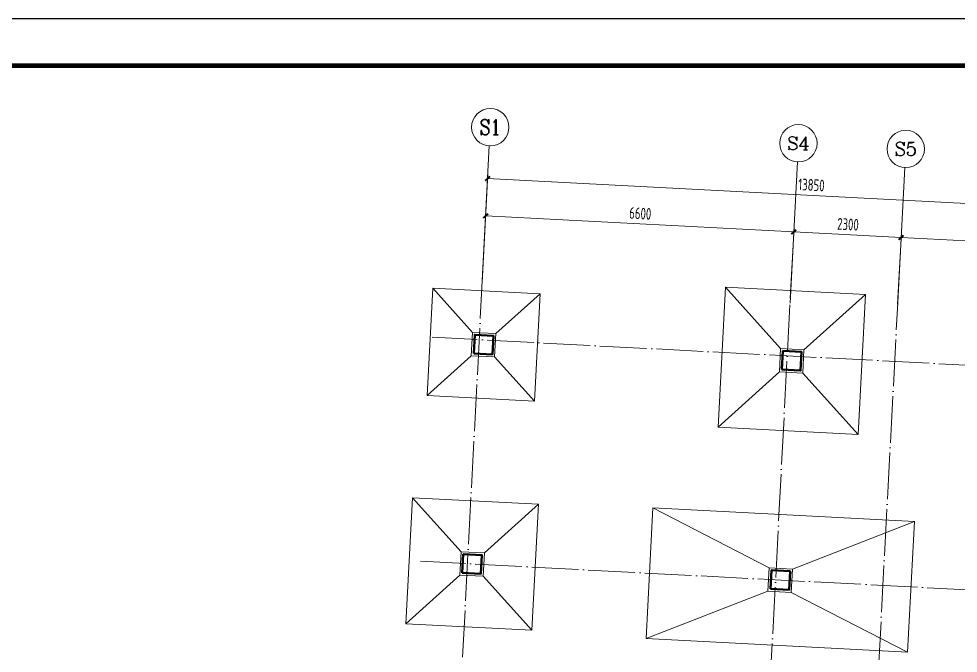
# Model space of a CAD drawing. Extents: x 5874492 to 7194610, y -939842 to -279257.
# Drawn here: x 6126449 to 6146546, y -477888 to -464314 of the extents above; entities that cross this region are included whole.
import ezdxf
from ezdxf.enums import TextEntityAlignment as Align

# ---------------------------------------------------------------- set-up
doc = ezdxf.new("R2010")
doc.units = 0
doc.header["$LTSCALE"] = 1000
doc.linetypes.add('DOTE', pattern=[2.42, 2, -0.2, 0.02, -0.2])
for name, color, linetype, lineweight in [('A-墙体', 140, 'Continuous', 50), ('A-标注-轴号', 3, 'Continuous', 15), ('A-标注-轴号文字', 7, 'Continuous', 15), ('A-轴线-塔楼', 1, 'DOTE', 9), ('S-基础-BASE-CON', 2, 'Continuous', 20), ('S-轴网-轴号', 3, 'Continuous', 20), ('S-轴网-轴线', 1, 'DOTE', 9)]:
    doc.layers.add(name, color=color, linetype=linetype, lineweight=lineweight)
doc.layers.add('Y-云图图框', color=7, linetype='Continuous')
doc.styles.add('_TCH_AXIS', font='COMPLEX.shx', dxfattribs={"bigfont": 'hztxt.shx'})
doc.styles.add('_YT_Name', font='', dxfattribs={"width": 0.8})
doc.styles.add('_YT_Sign_Text', font='ros.shx', dxfattribs={"width": 0.8, "bigfont": 'hztxt.shx'})
doc.styles.add('COMPLEX', font='COMPLEX')
doc.styles.get("Standard").update_dxf_attribs({"font": 'gbenor.shx', "bigfont": 'gbcbig.shx'})
doc.styles.add('TSSD_REIN_T3', font='tssdeng.shx', dxfattribs={"width": 0.7, "bigfont": 'hztxt.shx'})
doc.styles.get('_YT_Name').set_extended_font_data('SimHei')
doc.dimstyles.new('_TCH_ARCH&&100', dxfattribs={"dimtxt": 250, "dimasz": 100, "dimexe": 100, "dimexo": 100, "dimgap": 100, "dimtad": 1, "dimdec": 0, "dimzin": 0, "dimdsep": 46, "dimtxsty": 'TSSD_REIN_T3', "dimblk": 'ARCHTICK', "dimcen": 0.09, "dimclrt": 7, "dimazin": 2, "dimtfac": 1, "dimtdec": 0, "dimtix": 1, "dimtmove": 2, "dimatfit": 3, "dimfxl": 0, "dimtolj": 1, "dimtzin": 0, "dimarcsym": 0})

# ---------------------------------------------------------------- blocks, each defined once
blk = doc.blocks.new('ECMCTK_A1_横_单行图名--0')
at = {"color": 4}
blk.add_lwpolyline([(0, 0), (841, 0), (841, 594), (0, 594)], close=True, dxfattribs=at)
at = {"const_width": 1}
blk.add_lwpolyline([(25, 10), (831, 10), (831, 584), (25, 584)], close=True, dxfattribs=at)
at = {"color": 80, "flags": 3}
for tag, height, p in [('YTHQINS', 3, (34.31, 585.5)), ('ECMCKEY', 3, (292.07, 288.23)), ('YTTQINS', 5.62, (848.03, 12.81)), ('YTFRAME', 3, (652.76, 5.84)), ('YTBARCODE_T1', 3, (749.78, 5.95))]:
    blk.add_attdef(tag, text='', height=height, dxfattribs=at).set_placement(p, align=Align.MIDDLE_CENTER)
for tag, height, style, width, p in [('证书编号', 4, '_YT_Sign_Text', 0.8, (708.87, 43.81)), ('审查批准号', 4, '_YT_Sign_Text', 0.8, (761.06, 43.81)), ('工程号', 4, '_YT_Sign_Text', 0.5, (804.08, 44.12)), ('设计单位', 6, '_YT_Name', 0.8, (623.75, 38.6)), ('建设单位', 4, '_YT_Sign_Text', 0.8, (734.96, 36.11)), ('阶段', 4, '_YT_Sign_Text', 0.8, (804.08, 35.81)), ('项目号', 4, '_YT_Sign_Text', 0.5, (822.08, 33.72)), ('项目名称', 4, '_YT_Sign_Text', 0.8, (734.96, 28.11)), ('专业', 4, '_YT_Sign_Text', 0.8, (804.08, 27.31)), ('图纸编号', 4, '_YT_Sign_Text', 0.5, (803.93, 19.36)), ('图纸名称', 4.5, '_YT_Name', 0.8, (735.39, 15.06)), ('出图比例', 4.2, '_YT_Sign_Text', 0.8, (681.82, 11.78)), ('日期', 4, '_YT_Sign_Text', 0.5, (803.88, 12.13)), ('版本号', 4, '_YT_Sign_Text', 0.8, (822.08, 13))]:
    blk.add_attdef(tag, text='', height=height, dxfattribs=dict(style=style, width=width)).set_placement(p, align=Align.CENTER)
at = {"style": '_YT_Sign_Text', "width": 0.8, "flags": 3}
for tag, p, height in [('[审定人]', (590.95, 27.81), 4.1), ('{审定人}', (605.87, 26.45), 6.24), ('[校对人]', (642.23, 27.82), 4.1), ('{校对人}', (658.35, 26.53), 6.24), ('[审核人]', (591.01, 19.76), 4.1), ('{审核人}', (606.98, 18.44), 6.24), ('[设计人]', (642.47, 20.21), 4.1), ('{设计人}', (658.48, 18.54), 6.24), ('[项目负责人]', (590.78, 12.01), 4.1), ('{项目负责人}', (608.28, 10.72), 6.24), ('[专业负责人]', (642.74, 11.77), 4.1), ('{专业负责人}', (658.58, 10.36), 6.24)]:
    blk.add_attdef(tag, p, '', height=height, dxfattribs=at)
at = {"color": 80, "flags": 3}
for tag, p in [('YTQRCODE', (551.04, 11.91)), ('YTBZSIT', (25, 10)), ('EXT_TK_LEFT', (25, 10))]:
    blk.add_attdef(tag, p, '', height=3, dxfattribs=at)
blk = doc.blocks.new('_ArchTick')
at = {"color": 0, "linetype": 'ByBlock', "const_width": 0.4}
blk.add_lwpolyline([(-0.5, -0.5), (0.5, 0.5)], dxfattribs=at)
blk = doc.blocks.new('*D2394')
at = {"layer": 'A-标注-轴号', "color": 0, "lineweight": -2, "transparency": 16777216}
for p, q in [((39577, 31195), (39657, 32717)), ((39652, 32618), (46243, 32273)), ((46168, 30850), (46248, 32373))]:
    blk.add_line(p, q, dxfattribs=at)
at = {"layer": 'Defpoints', "color": 0, "transparency": 16777216}
for p in [(46243, 32273), (39572, 31095), (46163, 30750)]:
    blk.add_point(p, dxfattribs=at)
at = {"layer": 'A-标注-轴号', "color": 0, "lineweight": -2, "transparency": 16777216, "xscale": 100, "yscale": 100, "zscale": 100}
for p, rotation in [((39652, 32618), 177.0061245506402), ((46243, 32273), 357.0061245506402)]:
    blk.add_blockref('_ArchTick', p, dxfattribs=dict(at, rotation=rotation))
at = {"layer": 'A-标注-轴号', "color": 7, "transparency": 16777216, "insert": (42959, 32670), "char_height": 250, "attachment_point": 5, "rotation": 357.0061, "style": 'TSSD_REIN_T3'}
blk.add_mtext('\\A1;6600', dxfattribs=at)
blk = doc.blocks.new('*D2395')
at = {"layer": 'A-标注-轴号', "color": 0, "lineweight": -2, "transparency": 16777216}
for p, q in [((46168, 30850), (46248, 32373)), ((46243, 32273), (48539, 32153)), ((48465, 30730), (48545, 32253))]:
    blk.add_line(p, q, dxfattribs=at)
at = {"layer": 'Defpoints', "color": 0, "transparency": 16777216}
for p in [(48539, 32153), (46163, 30750), (48460, 30630)]:
    blk.add_point(p, dxfattribs=at)
at = {"layer": 'A-标注-轴号', "color": 0, "lineweight": -2, "transparency": 16777216, "xscale": 100, "yscale": 100, "zscale": 100}
for p, rotation in [((46243, 32273), 177.0061245498278), ((48539, 32153), 357.0061245498277)]:
    blk.add_blockref('_ArchTick', p, dxfattribs=dict(at, rotation=rotation))
at = {"layer": 'A-标注-轴号', "color": 7, "transparency": 16777216, "insert": (47403, 32437), "char_height": 250, "attachment_point": 5, "rotation": 357.0061, "style": 'TSSD_REIN_T3'}
blk.add_mtext('\\A1;2300', dxfattribs=at)
blk = doc.blocks.new('*D2396')
at = {"layer": 'A-标注-轴号', "color": 0, "lineweight": -2, "transparency": 16777216}
for p, q in [((48465, 30730), (48545, 32253)), ((48539, 32153), (53483, 31894)), ((53408, 30471), (53488, 31994))]:
    blk.add_line(p, q, dxfattribs=at)
at = {"layer": 'Defpoints', "color": 0, "transparency": 16777216}
for p in [(53483, 31894), (48460, 30630), (53403, 30371)]:
    blk.add_point(p, dxfattribs=at)
at = {"layer": 'A-标注-轴号', "color": 0, "lineweight": -2, "transparency": 16777216, "xscale": 100, "yscale": 100, "zscale": 100}
for p, rotation in [((48539, 32153), 177.0061245506406), ((53483, 31894), 357.0061245506407)]:
    blk.add_blockref('_ArchTick', p, dxfattribs=dict(at, rotation=rotation))
at = {"layer": 'A-标注-轴号', "color": 7, "transparency": 16777216, "insert": (51023, 32248), "char_height": 250, "attachment_point": 5, "rotation": 357.0061, "style": 'TSSD_REIN_T3'}
blk.add_mtext('\\A1;4950', dxfattribs=at)
blk = doc.blocks.new('_AXISO')
blk.add_circle((0, 0), 0.5)
at = {"layer": 'S-轴网-轴号', "style": 'COMPLEX', "width": 1.041667}
blk.add_attdef('A', text='', height=0.56, dxfattribs=at).set_placement((-0.25, -0.28), (0.25, -0.28), align=Align.FIT)
blk = doc.blocks.new('*D2468')
at = {"layer": 'A-标注-轴号', "color": 0, "lineweight": -2, "transparency": 16777216}
for p, q in [((39577, 31195), (39699, 33516)), ((39693, 33416), (53524, 32693)), ((53408, 30471), (53530, 32793))]:
    blk.add_line(p, q, dxfattribs=at)
at = {"layer": 'Defpoints', "color": 0, "transparency": 16777216}
for p in [(53524, 32693), (39572, 31095), (53403, 30371)]:
    blk.add_point(p, dxfattribs=at)
at = {"layer": 'A-标注-轴号', "color": 0, "lineweight": -2, "transparency": 16777216, "xscale": 100, "yscale": 100, "zscale": 100}
for p, rotation in [((39693, 33416), 177.0061245506402), ((53524, 32693), 357.0061245506402)]:
    blk.add_blockref('_ArchTick', p, dxfattribs=dict(at, rotation=rotation))
at = {"layer": 'A-标注-轴号', "color": 7, "transparency": 16777216, "insert": (46621, 33279), "char_height": 250, "attachment_point": 5, "rotation": 357.0061, "style": 'TSSD_REIN_T3'}
blk.add_mtext('\\A1;13850', dxfattribs=at)
blk = doc.blocks.new('A$C3FF375C5')
at = {"layer": 'A-标注-轴号'}
for p, q in [((39571.9, 31094.6), (39729.9, 34115.5)), ((46162.9, 30749.9), (46320.9, 33770.8)), ((48459.8, 30629.8), (48617.8, 33650.7))]:
    blk.add_line(p, q, dxfattribs=at)
at = {"layer": 'A-轴线-塔楼', "ltscale": 0.5}
for p, q in [((38968.1, 19549.6), (39571.9, 31094.6)), ((45540.1, 18841.5), (46162.9, 30749.9)), ((47614.7, 14471.4), (48459.8, 30629.8)), ((56387.6, 29085.1), (38507.8, 30020.2)), ((56136.9, 24291.7), (38257.1, 25226.8))]:
    blk.add_line(p, q, dxfattribs=at)
at = {"layer": 'A-标注-轴号'}
ref = blk.add_blockref('_AXISO', (39750.8, 34515), dxfattribs=dict(at, xscale=800, yscale=800, zscale=800))
ref.add_attrib('A', 'S1', dxfattribs={"layer": 'A-标注-轴号文字', "ltscale": 0.2, "height": 328.45, "style": '_TCH_AXIS'}).set_placement((39524, 34350.7), (39977.6, 34350.7), align=Align.FIT)
ref = blk.add_blockref('_AXISO', (46341.8, 34170.3), dxfattribs=dict(at, xscale=800, yscale=800, zscale=800))
ref.add_attrib('A', 'S4', dxfattribs={"layer": 'A-标注-轴号文字', "ltscale": 0.2, "height": 282.17, "style": '_TCH_AXIS'}).set_placement((46100, 34029.2), (46583.7, 34029.2), align=Align.FIT)
ref = blk.add_blockref('_AXISO', (48638.7, 34050.1), dxfattribs=dict(at, xscale=800, yscale=800, zscale=800))
ref.add_attrib('A', 'S5', dxfattribs={"layer": 'A-标注-轴号文字', "ltscale": 0.2, "height": 294.28, "style": '_TCH_AXIS'}).set_placement((48400.5, 33903), (48876.9, 33903), align=Align.FIT)
for p1, p2, distance, picture, middle in [((39571.9, 31094.6), (53403, 30371.3), 2325, '*D2468', (46620.7, 33279.5)), ((39571.9, 31094.6), (46162.9, 30749.9), 1525, '*D2394', (42958.8, 32669.9)), ((46162.9, 30749.9), (48459.8, 30629.8), 1525, '*D2395', (47402.8, 32437.5)), ((48459.8, 30629.8), (53403, 30371.3), 1525, '*D2396', (51022.8, 32248.1))]:
    dim = blk.add_aligned_dim(p1=p1, p2=p2, distance=distance, dimstyle='_TCH_ARCH&&100', dxfattribs=at)
    dim.commit()
    dim.dimension.update_dxf_attribs({"geometry": picture, "text_midpoint": middle})

msp = doc.modelspace()

# ---------------------------------------------------------------- linework, layer by layer
at = {"layer": 'A-墙体'}
for points in [[(6136182.6, -471474.8), (6136203.5, -471075.3), (6136603, -471096.2), (6136582.1, -471495.7)], [(6142773.8, -471819.4), (6142794.7, -471419.9), (6143194.2, -471440.8), (6143173.3, -471840.3)], [(6135937.2, -476168.4), (6135958.1, -475768.9), (6136357.5, -475789.8), (6136336.6, -476189.3)], [(6142528.1, -476513.1), (6142549, -476113.6), (6142948.5, -476134.5), (6142927.6, -476534)]]:
    msp.add_lwpolyline(points, close=True, dxfattribs=at)
at = {"layer": 'S-基础-BASE-CON'}
for p, q in [((6142747.4, -471367.3), (6141564.5, -470053.6)), ((6136156.2, -471022.7), (6135304.5, -470076.8)), ((6136655.5, -471048.9), (6137601.4, -470197.2)), ((6143246.7, -471393.5), (6144560.4, -470210.6)), ((6136130, -471522), (6135184.2, -472373.7)), ((6136629.4, -471548.2), (6137481, -472494.1)), ((6142721.2, -471866.7), (6141407.5, -473049.5)), ((6143220.5, -471892.8), (6144403.4, -473206.5)), ((6135910.8, -475716.3), (6134869.8, -474560.3)), ((6136410.1, -475742.5), (6137566.1, -474701.6)), ((6142501.7, -476061), (6140015.4, -474779.1)), ((6143001, -476087.2), (6145607.7, -475072.2)), ((6135884.6, -476215.6), (6134728.5, -477256.6)), ((6136383.9, -476241.8), (6137424.8, -477397.9)), ((6142475.6, -476560.3), (6139868.9, -477575.3)), ((6142974.9, -476586.5), (6145461.2, -477868.4))]:
    msp.add_line(p, q, dxfattribs=at)
for points in [[(6144560.4, -470210.6), (6141564.5, -470053.6), (6141407.5, -473049.5), (6144403.4, -473206.5)], [(6137601.4, -470197.2), (6135304.5, -470076.8), (6135184.2, -472373.7), (6137481, -472494.1)], [(6136655.5, -471048.9), (6136156.2, -471022.7), (6136130, -471522), (6136629.4, -471548.2)], [(6143246.7, -471393.5), (6142747.4, -471367.3), (6142721.2, -471866.7), (6143220.5, -471892.8)], [(6137566.1, -474701.6), (6134869.8, -474560.3), (6134728.5, -477256.6), (6137424.8, -477397.9)], [(6145607.7, -475072.2), (6140015.4, -474779.1), (6139868.9, -477575.3), (6145461.2, -477868.4)], [(6136410.1, -475742.5), (6135910.8, -475716.3), (6135884.6, -476215.6), (6136383.9, -476241.8)], [(6143001, -476087.2), (6142501.7, -476061), (6142475.6, -476560.3), (6142974.9, -476586.5)]]:
    msp.add_lwpolyline(points, close=True, dxfattribs=at)

# ---------------------------------------------------------------- block references
at = {"layer": 'S-轴网-轴线', "ltscale": 0.2}
msp.add_blockref('A$C3FF375C5', (6096785.2, -501148.1), dxfattribs=at)
at = {"layer": 'Y-云图图框', "xscale": 100, "yscale": 100, "zscale": 100}
msp.add_blockref('ECMCTK_A1_横_单行图名--0', (6080520, -523713.5), dxfattribs=at)

doc.saveas('drawing.dxf')
